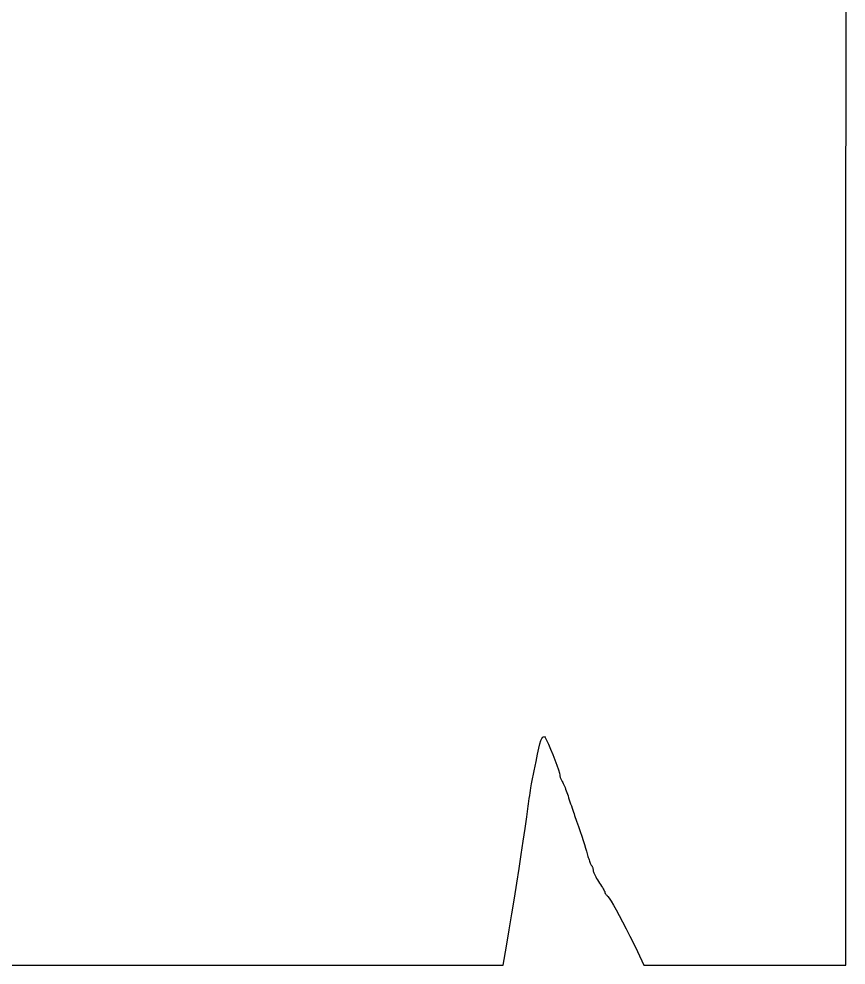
# Model space of a CAD drawing. Header units: millimetres. Extents: x 0 to 1242, y -2208 to 0.
# Drawn here: x 797 to 1242, y -2208 to -1699 of the extents above; entities that cross this region are included whole.
import ezdxf

# ---------------------------------------------------------------- set-up
doc = ezdxf.new("R2010")
doc.units = ezdxf.units.MM
doc.layers.get('0').update_dxf_attribs({"linetype": 'CONTINUOUS'})

msp = doc.modelspace()

# ---------------------------------------------------------------- linework, layer by layer
for p, q in [((1242.164136, -1739.850992), (1242.194444, -1688.537183)), ((1242.137752, -1794.674609), (1242.164136, -1739.850992)), ((1242.116, -1852.25), (1242.137752, -1794.674609)), ((1242, -2208), (1242.116, -1852.25)), ((1077.381, -2088.936125), (1077.900296, -2087.237384)), ((1077.900296, -2087.237384), (1078.371748, -2086.100267)), ((1078.371748, -2086.100267), (1078.823952, -2085.420608)), ((1078.823952, -2085.420608), (1079.285504, -2085.094241)), ((1079.285504, -2085.094241), (1079.785, -2085.017)), ((1079.785, -2085.017), (1080.216143, -2085.550903)), ((1080.216143, -2085.550903), (1080.960984, -2086.998024)), ((1080.960984, -2086.998024), (1081.934641, -2089.144481)), ((1076.084492, -2094.435143), (1076.785264, -2091.300656)), ((1076.785264, -2091.300656), (1077.381, -2088.936125)), ((1081.934641, -2089.144481), (1083.052232, -2091.776392)), ((1083.052232, -2091.776392), (1084.228875, -2094.679875)), ((1075.250088, -2098.443752), (1076.084492, -2094.435143)), ((1084.228875, -2094.679875), (1085.379688, -2097.641048)), ((1085.379688, -2097.641048), (1086.419789, -2100.446029)), ((1074.253456, -2103.430649), (1075.250088, -2098.443752)), ((1086.419789, -2100.446029), (1087.264296, -2102.880936)), ((1073.066, -2109.5), (1074.253456, -2103.430649)), ((1087.264296, -2102.880936), (1087.828327, -2104.731887)), ((1087.828327, -2104.731887), (1088.027, -2105.785)), ((1088.027, -2105.785), (1088.04063, -2106.021915)), ((1088.04063, -2106.021915), (1088.08864, -2106.30356)), ((1088.08864, -2106.30356), (1088.16821, -2106.622585)), ((1088.16821, -2106.622585), (1088.27652, -2106.97164)), ((1088.27652, -2106.97164), (1088.41075, -2107.343375)), ((1088.41075, -2107.343375), (1088.56808, -2107.73044)), ((1088.56808, -2107.73044), (1088.74569, -2108.125485)), ((1072.286208, -2113.9968), (1072.500584, -2112.68915)), ((1072.500584, -2112.68915), (1072.704856, -2111.4856)), ((1072.704856, -2111.4856), (1072.894752, -2110.41345)), ((1072.894752, -2110.41345), (1073.066, -2109.5)), ((1088.74569, -2108.125485), (1088.94076, -2108.52116)), ((1088.94076, -2108.52116), (1089.15047, -2108.910115)), ((1089.15047, -2108.910115), (1089.372, -2109.285)), ((1089.372, -2109.285), (1089.617113, -2109.715319)), ((1089.617113, -2109.715319), (1089.895064, -2110.264672)), ((1089.895064, -2110.264672), (1090.199271, -2110.916853)), ((1090.199271, -2110.916853), (1090.523152, -2111.655656)), ((1090.523152, -2111.655656), (1090.860125, -2112.464875)), ((1090.860125, -2112.464875), (1091.203608, -2113.328304)), ((1071.625176, -2118.27135), (1071.844232, -2116.8152)), ((1071.844232, -2116.8152), (1072.066, -2115.38125)), ((1072.066, -2115.38125), (1072.286208, -2113.9968)), ((1091.203608, -2113.328304), (1091.547019, -2114.229737)), ((1091.547019, -2114.229737), (1091.883776, -2115.152968)), ((1091.883776, -2115.152968), (1092.207297, -2116.081791)), ((1092.207297, -2116.081791), (1092.511, -2117)), ((1092.511, -2117), (1092.819456, -2117.954825)), ((1092.819456, -2117.954825), (1093.157288, -2118.9896)), ((1070.24462, -2128.233397), (1071.027, -2122.5)), ((1071.027, -2122.5), (1071.212288, -2121.14105)), ((1071.212288, -2121.14105), (1071.413104, -2119.7224)), ((1071.413104, -2119.7224), (1071.625176, -2118.27135)), ((1093.157288, -2118.9896), (1093.517092, -2120.082275)), ((1093.517092, -2120.082275), (1093.891464, -2121.2108)), ((1093.891464, -2121.2108), (1094.273, -2122.353125)), ((1094.273, -2122.353125), (1094.654296, -2123.4872)), ((1069.35592, -2134.500176), (1070.24462, -2128.233397)), ((1094.654296, -2123.4872), (1095.027948, -2124.590975)), ((1095.027948, -2124.590975), (1095.386552, -2125.6424)), ((1095.386552, -2125.6424), (1095.722704, -2126.619425)), ((1095.722704, -2126.619425), (1096.029, -2127.5)), ((1096.029, -2127.5), (1097.085628, -2130.530448)), ((1097.085628, -2130.530448), (1098.074024, -2133.397024)), ((1068.36876, -2141.249619), (1069.35592, -2134.500176)), ((1098.074024, -2133.397024), (1098.991656, -2136.091976)), ((1098.991656, -2136.091976), (1099.835992, -2138.607552)), ((1067.291, -2148.431008), (1068.36876, -2141.249619)), ((1099.835992, -2138.607552), (1100.6045, -2140.936)), ((1100.6045, -2140.936), (1101.294648, -2143.069568)), ((1101.294648, -2143.069568), (1101.903904, -2145.000504)), ((1066.1305, -2155.993625), (1067.291, -2148.431008)), ((1101.903904, -2145.000504), (1102.429736, -2146.721056)), ((1102.429736, -2146.721056), (1102.869612, -2148.223472)), ((1102.869612, -2148.223472), (1103.221, -2149.5)), ((1103.221, -2149.5), (1103.402818, -2150.159106)), ((1103.402818, -2150.159106), (1103.597584, -2150.809488)), ((1103.597584, -2150.809488), (1103.801266, -2151.440742)), ((1103.801266, -2151.440742), (1104.009832, -2152.042464)), ((1104.009832, -2152.042464), (1104.21925, -2152.60425)), ((1104.21925, -2152.60425), (1104.425488, -2153.115696)), ((1104.425488, -2153.115696), (1104.624514, -2153.566398)), ((1104.624514, -2153.566398), (1104.812296, -2153.945952)), ((1064.89512, -2163.886752), (1066.1305, -2155.993625)), ((1104.812296, -2153.945952), (1104.984802, -2154.243954)), ((1104.984802, -2154.243954), (1105.138, -2154.45)), ((1105.138, -2154.45), (1105.277318, -2154.626044)), ((1105.277318, -2154.626044), (1105.409664, -2154.836672)), ((1105.409664, -2154.836672), (1105.533226, -2155.076328)), ((1105.533226, -2155.076328), (1105.646192, -2155.339456)), ((1105.646192, -2155.339456), (1105.74675, -2155.6205)), ((1105.74675, -2155.6205), (1105.833088, -2155.913904)), ((1105.833088, -2155.913904), (1105.903394, -2156.214112)), ((1105.903394, -2156.214112), (1105.955856, -2156.515568)), ((1105.955856, -2156.515568), (1105.988662, -2156.812716)), ((1105.988662, -2156.812716), (1106, -2157.1)), ((1106, -2157.1), (1106.045147, -2157.4416)), ((1106.045147, -2157.4416), (1106.175776, -2157.89648)), ((1106.175776, -2157.89648), (1106.384669, -2158.45036)), ((1106.384669, -2158.45036), (1106.664608, -2159.08896)), ((1063.59272, -2172.059671), (1064.89512, -2163.886752)), ((1106.664608, -2159.08896), (1107.008375, -2159.798)), ((1107.008375, -2159.798), (1107.408752, -2160.5632)), ((1107.408752, -2160.5632), (1107.858521, -2161.37028)), ((1107.858521, -2161.37028), (1108.350464, -2162.20496)), ((1108.350464, -2162.20496), (1108.877363, -2163.05296)), ((1108.877363, -2163.05296), (1109.432, -2163.9)), ((1109.432, -2163.9), (1109.980712, -2164.724415)), ((1109.980712, -2164.724415), (1110.489896, -2165.50752)), ((1110.489896, -2165.50752), (1110.953324, -2166.238605)), ((1110.953324, -2166.238605), (1111.364768, -2166.90696)), ((1111.364768, -2166.90696), (1111.718, -2167.501875)), ((1111.718, -2167.501875), (1112.006792, -2168.01264)), ((1112.006792, -2168.01264), (1112.224916, -2168.428545)), ((1112.224916, -2168.428545), (1112.366144, -2168.73888)), ((1112.366144, -2168.73888), (1112.424248, -2168.932935)), ((1112.424248, -2168.932935), (1112.393, -2169)), ((1062.23116, -2180.461664), (1063.59272, -2172.059671)), ((1112.393, -2169), (1112.342562, -2169.027585)), ((1112.342562, -2169.027585), (1112.344576, -2169.1074)), ((1112.344576, -2169.1074), (1112.395934, -2169.235035)), ((1112.395934, -2169.235035), (1112.493528, -2169.40608)), ((1112.493528, -2169.40608), (1112.63425, -2169.616125)), ((1112.63425, -2169.616125), (1112.814992, -2169.86076)), ((1112.814992, -2169.86076), (1113.032646, -2170.135575)), ((1113.032646, -2170.135575), (1113.284104, -2170.43616)), ((1113.284104, -2170.43616), (1113.566258, -2170.758105)), ((1113.566258, -2170.758105), (1113.876, -2171.097)), ((1113.876, -2171.097), (1114.608156, -2172.048082)), ((1114.608156, -2172.048082), (1115.625408, -2173.617296)), ((1115.625408, -2173.617296), (1116.893232, -2175.740694)), ((1116.893232, -2175.740694), (1118.377104, -2178.354328)), ((1118.377104, -2178.354328), (1120.0425, -2181.39425)), ((1060.8183, -2189.042013), (1062.23116, -2180.461664)), ((1120.0425, -2181.39425), (1121.854896, -2184.796512)), ((1059.362, -2197.75), (1060.8183, -2189.042013)), ((1121.854896, -2184.796512), (1123.779768, -2188.497166)), ((1123.779768, -2188.497166), (1125.782592, -2192.432264)), ((1125.782592, -2192.432264), (1127.828844, -2196.537858)), ((1057.635, -2208), (1059.362, -2197.75)), ((1127.828844, -2196.537858), (1129.884, -2200.75)), ((1129.884, -2200.75), (1133.383, -2208)), ((705.031, -2208), (1057.635, -2208)), ((1133.383, -2208), (1187.691, -2208)), ((1187.691, -2208), (1242, -2208))]:
    msp.add_line(p, q)

doc.saveas('drawing.dxf')
